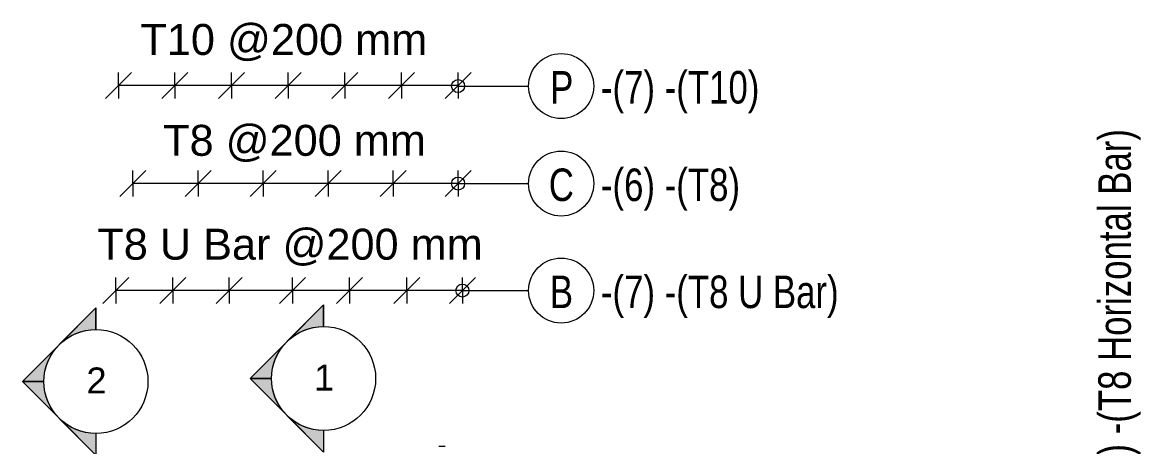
# Model space of a CAD drawing. Header units: millimetres. Extents: x 12491 to 23610, y -3081 to 6026.
# Drawn here: x 14674 to 18113, y 4720 to 6026 of the extents above; entities that cross this region are included whole.
import ezdxf

# ---------------------------------------------------------------- set-up
doc = ezdxf.new("R2010")
doc.units = ezdxf.units.MM
for name, color, linetype, lineweight in [('A-ANNO-DIMS', 211, 'Continuous', 9), ('A-ANNO-DIMS-40', 211, 'Continuous', 9), ('G-ANNO-SYMB', 111, 'Continuous', 9), ('S-RBAR', 171, 'Continuous', 18), ('S-RBAR-IDEN', 171, 'Continuous', 9)]:
    doc.layers.add(name, color=color, linetype=linetype, lineweight=lineweight)
doc.styles.add('Arial', font='arial.ttf', dxfattribs={"height": 80})
doc.styles.add('Arial_1', font='arial.ttf', dxfattribs={"height": 95.25})
doc.styles.add('Nirmala UI Semilight', font='NirmalaS.ttf', dxfattribs={"width": 0.8, "height": 100})
doc.dimstyles.new('Arrow_Filled_-_2_5_NI_UI', dxfattribs={"dimscale": 304.8, "dimtxt": 104.736395, "dimasz": 0.262467, "dimexe": 0.131234, "dimexo": 0.0625, "dimgap": 0.131234, "dimtad": 1, "dimdec": 4, "dimzin": 0, "dimdsep": 46, "dimtxsty": 'Nirmala UI Semilight', "dimblk1": 'OBLIQUE', "dimblk2": 'OBLIQUE', "dimsah": 1, "dimcen": 0.09, "dimazin": 0, "dimtfac": 1, "dimtdec": 4, "dimtix": 1, "dimtmove": 0, "dimatfit": 3, "dimfxl": 0.131234, "dimfxlon": 1, "dimtvp": 1, "dimtolj": 1, "dimtzin": 0, "dimarcsym": 2})
doc.dimstyles.new('Arrow_Filled_-_2_5_NI_UI_1', dxfattribs={"dimscale": 304.8, "dimtxt": 104.736395, "dimasz": 0.262467, "dimexe": 0.131234, "dimexo": 0.0625, "dimgap": 0.131234, "dimtad": 1, "dimdec": 4, "dimzin": 0, "dimdsep": 46, "dimtxsty": 'Arial_1', "dimblk1": 'OBLIQUE', "dimblk2": 'OBLIQUE', "dimsah": 1, "dimcen": 0.09, "dimazin": 0, "dimtfac": 1, "dimtdec": 4, "dimtix": 1, "dimtmove": 0, "dimatfit": 3, "dimfxl": 0.131234, "dimfxlon": 1, "dimtvp": 1, "dimtolj": 1, "dimtzin": 0, "dimarcsym": 2})

# ---------------------------------------------------------------- blocks, each defined once
blk = doc.blocks.new('Detail View - M_Section Head - Filled SHOP DWG-1002450-Elevation Front 1')
at = {"layer": 'G-ANNO-SYMB'}
h = blk.add_hatch(color=256, dxfattribs=at)
edge = h.paths.add_edge_path()
edge.add_line((16252.2, 3732.8), (16318.5, 3732.8))
edge.add_arc((16478.5, 3732.8), 160, 180, 225)
edge.add_line((16365.4, 3619.7), (16252.2, 3732.8))
h = blk.add_hatch(color=256, dxfattribs=at)
edge = h.paths.add_edge_path()
edge.add_line((16704.8, 3732.8), (16591.6, 3619.7))
edge.add_arc((16478.5, 3732.8), 160, 315, 360)
edge.add_line((16638.5, 3732.8), (16704.8, 3732.8))
h = blk.add_hatch(color=256, dxfattribs=at)
edge = h.paths.add_edge_path()
edge.add_line((16478.5, 3506.5), (16365.4, 3619.7))
edge.add_arc((16478.5, 3732.8), 160, 225, 270)
edge.add_line((16478.5, 3572.8), (16478.5, 3506.5))
h = blk.add_hatch(color=256, dxfattribs=at)
edge = h.paths.add_edge_path()
edge.add_line((16478.5, 3506.5), (16478.5, 3572.8))
edge.add_arc((16478.5, 3732.8), 160, 270, 315)
edge.add_line((16591.6, 3619.7), (16478.5, 3506.5))
for p, q in [((16478.5, 3506.5), (16252.2, 3732.8)), ((16318.5, 3732.8), (16252.2, 3732.8)), ((16252.2, 3732.8), (16365.4, 3619.7)), ((16318.5, 3732.8), (16252.2, 3732.8)), ((16478.5, 3506.5), (16704.8, 3732.8)), ((16591.6, 3619.7), (16704.8, 3732.8)), ((16638.5, 3732.8), (16704.8, 3732.8)), ((16704.8, 3732.8), (16638.5, 3732.8)), ((16365.4, 3619.7), (16478.5, 3506.5)), ((16478.5, 3506.5), (16591.6, 3619.7)), ((16478.5, 3572.8), (16478.5, 3506.5)), ((16478.5, 3506.5), (16478.5, 3572.8))]:
    blk.add_line(p, q, dxfattribs=at)
for start, end in [(360, 180), (180, 360), (180, 225), (315, 0), (225, 270), (270, 315)]:
    blk.add_arc((16478.5, 3732.8), 160, start, end, dxfattribs=at)
blk = doc.blocks.new('DIMBLOCK1-Elevation Front 1')
at = {"layer": 'A-ANNO-DIMS-40'}
for p, q in [((15856.4, 5200.3), (15896.4, 5240.3)), ((15856.4, 5200.3), (15856.4, 5240.3)), ((16027.8, 5200.3), (16067.8, 5240.3)), ((16027.8, 5200.3), (16027.8, 5240.3)), ((15856.4, 5200.3), (15816.4, 5160.3)), ((16027.8, 5200.3), (15856.4, 5200.3)), ((15856.4, 5200.3), (15856.4, 5160.3)), ((16027.8, 5200.3), (15987.8, 5160.3)), ((16027.8, 5200.3), (16027.8, 5160.3))]:
    blk.add_line(p, q, dxfattribs=at)
blk = doc.blocks.new('_Oblique')
at = {"color": 0, "linetype": 'ByBlock', "lineweight": -2}
blk.add_line((-0.5, -0.5), (0.5, 0.5), dxfattribs=at)
blk = doc.blocks.new('DIMBLOCK2-Elevation Front 1')
at = {"layer": 'A-ANNO-DIMS-40'}
for p, q in [((15679.9, 5200.3), (15719.9, 5240.3)), ((15679.9, 5200.3), (15679.9, 5240.3)), ((15856.4, 5200.3), (15896.4, 5240.3)), ((15856.4, 5200.3), (15856.4, 5240.3)), ((15679.9, 5200.3), (15639.9, 5160.3)), ((15856.4, 5200.3), (15679.9, 5200.3)), ((15679.9, 5200.3), (15679.9, 5160.3)), ((15856.4, 5200.3), (15816.4, 5160.3)), ((15856.4, 5200.3), (15856.4, 5160.3))]:
    blk.add_line(p, q, dxfattribs=at)
blk = doc.blocks.new('DIMBLOCK3-Elevation Front 1')
at = {"layer": 'A-ANNO-DIMS-40'}
for p, q in [((15504.7, 5200.3), (15544.7, 5240.3)), ((15504.7, 5200.3), (15504.7, 5240.3)), ((15679.9, 5200.3), (15719.9, 5240.3)), ((15679.9, 5200.3), (15679.9, 5240.3)), ((15504.7, 5200.3), (15464.7, 5160.3)), ((15679.9, 5200.3), (15504.7, 5200.3)), ((15504.7, 5200.3), (15504.7, 5160.3)), ((15679.9, 5200.3), (15639.9, 5160.3)), ((15679.9, 5200.3), (15679.9, 5160.3))]:
    blk.add_line(p, q, dxfattribs=at)
blk = doc.blocks.new('DIMBLOCK4-Elevation Front 1')
at = {"layer": 'A-ANNO-DIMS-40'}
for p, q in [((15310.8, 5200.3), (15350.8, 5240.3)), ((15310.8, 5200.3), (15310.8, 5240.3)), ((15504.7, 5200.3), (15544.7, 5240.3)), ((15504.7, 5200.3), (15504.7, 5240.3)), ((15310.8, 5200.3), (15270.8, 5160.3)), ((15504.7, 5200.3), (15310.8, 5200.3)), ((15310.8, 5200.3), (15310.8, 5160.3)), ((15504.7, 5200.3), (15464.7, 5160.3)), ((15504.7, 5200.3), (15504.7, 5160.3))]:
    blk.add_line(p, q, dxfattribs=at)
blk = doc.blocks.new('DIMBLOCK5-Elevation Front 1')
at = {"layer": 'A-ANNO-DIMS-40'}
for p, q in [((15136.8, 5200.3), (15176.8, 5240.3)), ((15136.8, 5200.3), (15136.8, 5240.3)), ((15310.8, 5200.3), (15350.8, 5240.3)), ((15310.8, 5200.3), (15310.8, 5240.3)), ((15136.8, 5200.3), (15096.8, 5160.3)), ((15310.8, 5200.3), (15136.8, 5200.3)), ((15136.8, 5200.3), (15136.8, 5160.3)), ((15310.8, 5200.3), (15270.8, 5160.3)), ((15310.8, 5200.3), (15310.8, 5160.3))]:
    blk.add_line(p, q, dxfattribs=at)
blk = doc.blocks.new('DIMBLOCK6-Elevation Front 1')
at = {"layer": 'A-ANNO-DIMS-40'}
for p, q in [((14961.6, 5200.3), (15001.6, 5240.3)), ((14961.6, 5200.3), (14961.6, 5240.3)), ((15136.8, 5200.3), (15176.8, 5240.3)), ((15136.8, 5200.3), (15136.8, 5240.3)), ((14961.6, 5200.3), (14921.6, 5160.3)), ((15136.8, 5200.3), (14961.6, 5200.3)), ((14961.6, 5200.3), (14961.6, 5160.3)), ((15136.8, 5200.3), (15096.8, 5160.3)), ((15136.8, 5200.3), (15136.8, 5160.3))]:
    blk.add_line(p, q, dxfattribs=at)
blk = doc.blocks.new('DIMBLOCK7-Elevation Front 1')
at = {"layer": 'A-ANNO-DIMS-40'}
for p, q in [((15814.6, 5529.6), (15854.6, 5569.6)), ((15814.6, 5529.6), (15814.6, 5569.6)), ((16014.6, 5529.6), (16054.6, 5569.6)), ((16014.6, 5529.6), (16014.6, 5569.6)), ((15814.6, 5529.6), (15774.6, 5489.6)), ((16014.6, 5529.6), (15814.6, 5529.6)), ((15814.6, 5529.6), (15814.6, 5489.6)), ((16014.6, 5529.6), (15974.6, 5489.6)), ((16014.6, 5529.6), (16014.6, 5489.6))]:
    blk.add_line(p, q, dxfattribs=at)
blk = doc.blocks.new('DIMBLOCK8-Elevation Front 1')
at = {"layer": 'A-ANNO-DIMS-40'}
for p, q in [((15614.6, 5529.6), (15654.6, 5569.6)), ((15614.6, 5529.6), (15614.6, 5569.6)), ((15814.6, 5529.6), (15854.6, 5569.6)), ((15814.6, 5529.6), (15814.6, 5569.6)), ((15614.6, 5529.6), (15574.6, 5489.6)), ((15814.6, 5529.6), (15614.6, 5529.6)), ((15614.6, 5529.6), (15614.6, 5489.6)), ((15814.6, 5529.6), (15774.6, 5489.6)), ((15814.6, 5529.6), (15814.6, 5489.6))]:
    blk.add_line(p, q, dxfattribs=at)
blk = doc.blocks.new('DIMBLOCK9-Elevation Front 1')
at = {"layer": 'A-ANNO-DIMS-40'}
for p, q in [((15414.6, 5529.6), (15454.6, 5569.6)), ((15414.6, 5529.6), (15414.6, 5569.6)), ((15614.6, 5529.6), (15654.6, 5569.6)), ((15614.6, 5529.6), (15614.6, 5569.6)), ((15414.6, 5529.6), (15374.6, 5489.6)), ((15614.6, 5529.6), (15414.6, 5529.6)), ((15414.6, 5529.6), (15414.6, 5489.6)), ((15614.6, 5529.6), (15574.6, 5489.6)), ((15614.6, 5529.6), (15614.6, 5489.6))]:
    blk.add_line(p, q, dxfattribs=at)
blk = doc.blocks.new('DIMBLOCK10-Elevation Front 1')
at = {"layer": 'A-ANNO-DIMS-40'}
for p, q in [((15214.6, 5529.6), (15254.6, 5569.6)), ((15214.6, 5529.6), (15214.6, 5569.6)), ((15414.6, 5529.6), (15454.6, 5569.6)), ((15414.6, 5529.6), (15414.6, 5569.6)), ((15214.6, 5529.6), (15174.6, 5489.6)), ((15414.6, 5529.6), (15214.6, 5529.6)), ((15214.6, 5529.6), (15214.6, 5489.6)), ((15414.6, 5529.6), (15374.6, 5489.6)), ((15414.6, 5529.6), (15414.6, 5489.6))]:
    blk.add_line(p, q, dxfattribs=at)
blk = doc.blocks.new('DIMBLOCK11-Elevation Front 1')
at = {"layer": 'A-ANNO-DIMS-40'}
for p, q in [((15014.6, 5529.6), (15054.6, 5569.6)), ((15014.6, 5529.6), (15014.6, 5569.6)), ((15214.6, 5529.6), (15254.6, 5569.6)), ((15214.6, 5529.6), (15214.6, 5569.6)), ((15014.6, 5529.6), (14974.6, 5489.6)), ((15214.6, 5529.6), (15014.6, 5529.6)), ((15014.6, 5529.6), (15014.6, 5489.6)), ((15214.6, 5529.6), (15174.6, 5489.6)), ((15214.6, 5529.6), (15214.6, 5489.6))]:
    blk.add_line(p, q, dxfattribs=at)
blk = doc.blocks.new('DIMBLOCK12-Elevation Front 1')
at = {"layer": 'A-ANNO-DIMS-40'}
for p, q in [((15014.6, 5529.6), (15054.6, 5569.6)), ((15014.6, 5529.6), (15014.6, 5569.6)), ((15214.6, 5529.6), (15254.6, 5569.6)), ((15214.6, 5529.6), (15214.6, 5569.6)), ((15414.6, 5529.6), (15454.6, 5569.6)), ((15414.6, 5529.6), (15414.6, 5569.6)), ((15614.6, 5529.6), (15654.6, 5569.6)), ((15614.6, 5529.6), (15614.6, 5569.6)), ((15814.6, 5529.6), (15854.6, 5569.6)), ((15814.6, 5529.6), (15814.6, 5569.6)), ((16014.6, 5529.6), (16054.6, 5569.6)), ((16014.6, 5529.6), (16014.6, 5569.6)), ((15014.6, 5529.6), (14974.6, 5489.6)), ((16014.6, 5529.6), (15014.6, 5529.6)), ((15214.6, 5529.6), (15014.6, 5529.6)), ((15014.6, 5529.6), (15014.6, 5489.6)), ((15214.6, 5529.6), (15174.6, 5489.6)), ((15414.6, 5529.6), (15214.6, 5529.6)), ((15214.6, 5529.6), (15214.6, 5489.6)), ((15414.6, 5529.6), (15374.6, 5489.6)), ((15614.6, 5529.6), (15414.6, 5529.6)), ((15414.6, 5529.6), (15414.6, 5489.6)), ((15614.6, 5529.6), (15574.6, 5489.6)), ((15814.6, 5529.6), (15614.6, 5529.6)), ((15614.6, 5529.6), (15614.6, 5489.6)), ((15814.6, 5529.6), (15774.6, 5489.6)), ((16014.6, 5529.6), (15814.6, 5529.6)), ((15814.6, 5529.6), (15814.6, 5489.6)), ((16014.6, 5529.6), (15974.6, 5489.6)), ((16014.6, 5529.6), (16014.6, 5489.6))]:
    blk.add_line(p, q, dxfattribs=at)
blk = doc.blocks.new('_None')
blk = doc.blocks.new('M_Rebar Tag_rfa MARK - DOT 1 MM-794228-Elevation Front 1')
at = {"layer": 'S-RBAR-IDEN'}
blk.add_circle((18335.3, -2981), 100, dxfattribs=at)
blk = doc.blocks.new('DIMBLOCK217-Elevation Front 1')
at = {"layer": 'A-ANNO-DIMS-40'}
for p, q in [((15840.4, 5831.5), (15880.4, 5871.5)), ((15840.4, 5831.5), (15840.4, 5871.5)), ((16014.6, 5831.5), (16054.6, 5871.5)), ((16014.6, 5831.5), (16014.6, 5871.5)), ((15840.4, 5831.5), (15800.4, 5791.5)), ((16014.6, 5831.5), (15840.4, 5831.5)), ((15840.4, 5831.5), (15840.4, 5791.5)), ((16014.6, 5831.5), (15974.6, 5791.5)), ((16014.6, 5831.5), (16014.6, 5791.5))]:
    blk.add_line(p, q, dxfattribs=at)
blk = doc.blocks.new('DIMBLOCK218-Elevation Front 1')
at = {"layer": 'A-ANNO-DIMS-40'}
for p, q in [((15666.2, 5831.5), (15706.2, 5871.5)), ((15666.2, 5831.5), (15666.2, 5871.5)), ((15840.4, 5831.5), (15880.4, 5871.5)), ((15840.4, 5831.5), (15840.4, 5871.5)), ((15666.2, 5831.5), (15626.2, 5791.5)), ((15840.4, 5831.5), (15666.2, 5831.5)), ((15666.2, 5831.5), (15666.2, 5791.5)), ((15840.4, 5831.5), (15800.4, 5791.5)), ((15840.4, 5831.5), (15840.4, 5791.5))]:
    blk.add_line(p, q, dxfattribs=at)
blk = doc.blocks.new('DIMBLOCK219-Elevation Front 1')
at = {"layer": 'A-ANNO-DIMS-40'}
for p, q in [((15492.1, 5831.5), (15532.1, 5871.5)), ((15492.1, 5831.5), (15492.1, 5871.5)), ((15666.2, 5831.5), (15706.2, 5871.5)), ((15666.2, 5831.5), (15666.2, 5871.5)), ((15492.1, 5831.5), (15452.1, 5791.5)), ((15666.2, 5831.5), (15492.1, 5831.5)), ((15492.1, 5831.5), (15492.1, 5791.5)), ((15666.2, 5831.5), (15626.2, 5791.5)), ((15666.2, 5831.5), (15666.2, 5791.5))]:
    blk.add_line(p, q, dxfattribs=at)
blk = doc.blocks.new('DIMBLOCK220-Elevation Front 1')
at = {"layer": 'A-ANNO-DIMS-40'}
for p, q in [((15317.9, 5831.5), (15357.9, 5871.5)), ((15317.9, 5831.5), (15317.9, 5871.5)), ((15492.1, 5831.5), (15532.1, 5871.5)), ((15492.1, 5831.5), (15492.1, 5871.5)), ((15317.9, 5831.5), (15277.9, 5791.5)), ((15492.1, 5831.5), (15317.9, 5831.5)), ((15317.9, 5831.5), (15317.9, 5791.5)), ((15492.1, 5831.5), (15452.1, 5791.5)), ((15492.1, 5831.5), (15492.1, 5791.5))]:
    blk.add_line(p, q, dxfattribs=at)
blk = doc.blocks.new('DIMBLOCK221-Elevation Front 1')
at = {"layer": 'A-ANNO-DIMS-40'}
for p, q in [((15143.7, 5831.5), (15183.7, 5871.5)), ((15143.7, 5831.5), (15143.7, 5871.5)), ((15317.9, 5831.5), (15357.9, 5871.5)), ((15317.9, 5831.5), (15317.9, 5871.5)), ((15143.7, 5831.5), (15103.7, 5791.5)), ((15317.9, 5831.5), (15143.7, 5831.5)), ((15143.7, 5831.5), (15143.7, 5791.5)), ((15317.9, 5831.5), (15277.9, 5791.5)), ((15317.9, 5831.5), (15317.9, 5791.5))]:
    blk.add_line(p, q, dxfattribs=at)
blk = doc.blocks.new('DIMBLOCK222-Elevation Front 1')
at = {"layer": 'A-ANNO-DIMS-40'}
for p, q in [((14969.6, 5831.5), (15009.6, 5871.5)), ((14969.6, 5831.5), (14969.6, 5871.5)), ((15143.7, 5831.5), (15183.7, 5871.5)), ((15143.7, 5831.5), (15143.7, 5871.5)), ((14969.6, 5831.5), (14929.6, 5791.5)), ((15143.7, 5831.5), (14969.6, 5831.5)), ((14969.6, 5831.5), (14969.6, 5791.5)), ((15143.7, 5831.5), (15103.7, 5791.5)), ((15143.7, 5831.5), (15143.7, 5791.5))]:
    blk.add_line(p, q, dxfattribs=at)
blk = doc.blocks.new('DIMBLOCK223-Elevation Front 1')
at = {"layer": 'A-ANNO-DIMS-40'}
for p, q in [((14969.6, 5831.5), (15009.6, 5871.5)), ((14969.6, 5831.5), (14969.6, 5871.5)), ((15143.7, 5831.5), (15183.7, 5871.5)), ((15143.7, 5831.5), (15143.7, 5871.5)), ((15317.9, 5831.5), (15357.9, 5871.5)), ((15317.9, 5831.5), (15317.9, 5871.5)), ((15492.1, 5831.5), (15532.1, 5871.5)), ((15492.1, 5831.5), (15492.1, 5871.5)), ((15666.2, 5831.5), (15706.2, 5871.5)), ((15666.2, 5831.5), (15666.2, 5871.5)), ((15840.4, 5831.5), (15880.4, 5871.5)), ((15840.4, 5831.5), (15840.4, 5871.5)), ((16014.6, 5831.5), (16054.6, 5871.5)), ((16014.6, 5831.5), (16014.6, 5871.5)), ((14969.6, 5831.5), (14929.6, 5791.5)), ((16014.6, 5831.5), (14969.6, 5831.5)), ((15143.7, 5831.5), (14969.6, 5831.5)), ((14969.6, 5831.5), (14969.6, 5791.5)), ((15143.7, 5831.5), (15103.7, 5791.5)), ((15317.9, 5831.5), (15143.7, 5831.5)), ((15143.7, 5831.5), (15143.7, 5791.5)), ((15317.9, 5831.5), (15277.9, 5791.5)), ((15492.1, 5831.5), (15317.9, 5831.5)), ((15317.9, 5831.5), (15317.9, 5791.5)), ((15492.1, 5831.5), (15452.1, 5791.5)), ((15666.2, 5831.5), (15492.1, 5831.5)), ((15492.1, 5831.5), (15492.1, 5791.5)), ((15666.2, 5831.5), (15626.2, 5791.5)), ((15840.4, 5831.5), (15666.2, 5831.5)), ((15666.2, 5831.5), (15666.2, 5791.5)), ((15840.4, 5831.5), (15800.4, 5791.5)), ((16014.6, 5831.5), (15840.4, 5831.5)), ((15840.4, 5831.5), (15840.4, 5791.5)), ((16014.6, 5831.5), (15974.6, 5791.5)), ((16014.6, 5831.5), (16014.6, 5791.5))]:
    blk.add_line(p, q, dxfattribs=at)

msp = doc.modelspace()

# ---------------------------------------------------------------- linework, layer by layer
at = {"layer": 'S-RBAR'}
msp.add_line((15974.5695, 4720), (15954.5695, 4720), dxfattribs=at)
at = {"layer": 'S-RBAR-IDEN'}
for p, q in [((16014.26431, 5829.61175), (16231.25915, 5829.61175)), ((16014.26431, 5529.66242), (16231.25915, 5529.66242)), ((16027.40106, 5200.29731), (16231.25915, 5200.29731))]:
    msp.add_line(p, q, dxfattribs=at)
for centre in [(16014.26431, 5829.61175), (16014.26431, 5529.66242), (16027.40106, 5200.29731)]:
    msp.add_circle(centre, 20, dxfattribs=at)

# ---------------------------------------------------------------- block references
at = {"layer": 'G-ANNO-SYMB', "extrusion": (0, 0, -1), "rotation": 90.00000000000038}
for p in [(-11167.93209, -11558.01192), (-11867.93209, -11548.83911)]:
    msp.add_blockref('Detail View - M_Section Head - Filled SHOP DWG-1002450-Elevation Front 1', p, dxfattribs=at)
at = {"layer": 'S-RBAR-IDEN', "rotation": 270.0000000000001}
for p in [(19312.23529, 24164.89137), (19312.23529, 23864.94205)]:
    msp.add_blockref('M_Rebar Tag_rfa MARK - DOT 1 MM-794228-Elevation Front 1', p, dxfattribs=at)

# ---------------------------------------------------------------- texts
at = {"layer": 'G-ANNO-SYMB', "char_height": 80, "width": 76.962, "attachment_point": 1, "style": 'Arial'}
for s, insert in [('2', (14871.39543, 4963.56081)), ('1', (15571.39543, 4972.73361))]:
    msp.add_mtext(s, dxfattribs=dict(at, insert=insert))
at = {"layer": 'S-RBAR-IDEN', "char_height": 100, "attachment_point": 1, "style": 'Nirmala UI Semilight'}
for s, insert, width in [('-(7) -(T10)', (16453.4705, 5875.69365), 561.8226), ('P', (16297.36998, 5875.69365), 74.3966), ('C', (16293.20998, 5575.74432), 84.6582), ('-(6) -(T8)', (16453.4705, 5575.74432), 513.08), ('B', (16296.40998, 5246.37921), 76.962), ('-(7) -(T8 U Bar)', (16453.4705, 5246.37921), 869.6706)]:
    msp.add_mtext(s, dxfattribs=dict(at, insert=insert, width=width))
at = {"layer": 'S-RBAR-IDEN', "insert": (17982.93273, 4502.30732), "char_height": 100, "width": 1459.7126, "attachment_point": 1, "rotation": 90, "style": 'Nirmala UI Semilight'}
msp.add_mtext('-(30) -(T8 Horizontal Bar)', dxfattribs=at)

# ---------------------------------------------------------------- dimensions: what is measured, and where the dimension line sits
at = {"layer": 'A-ANNO-DIMS'}
for base, p1, p2, text, override, picture, middle in [((14969.5695, 5831.52427), (16014.56373, 5791.52427), (14969.5695, 5791.52427), '1045', {"dimpost": '<>', "dimblk1": 'None', "dimblk2": 'None', "dimsah": 1, "dimfxl": 1044.99423}, 'DIMBLOCK223-Elevation Front 1', (15492.06661, 5920.15635)), ((14969.5695, 5831.52427), (15143.7352, 5791.52427), (14969.5695, 5791.52427), ' ', {"dimpost": '<>', "dimfxl": 174.165705}, 'DIMBLOCK222-Elevation Front 1', (15056.65235, 5831.52427)), ((15143.7352, 5831.52427), (15317.90091, 5791.52427), (15143.7352, 5791.52427), ' ', {"dimpost": '<>', "dimfxl": 174.165705}, 'DIMBLOCK221-Elevation Front 1', (15230.81806, 5831.52427)), ((15317.90091, 5831.52427), (15492.06661, 5791.52427), (15317.90091, 5791.52427), ' ', {"dimpost": '<>', "dimfxl": 174.165705}, 'DIMBLOCK220-Elevation Front 1', (15404.98376, 5831.52427)), ((15492.06661, 5831.52427), (15666.23232, 5791.52427), (15492.06661, 5791.52427), ' ', {"dimpost": '<>', "dimfxl": 174.165705}, 'DIMBLOCK219-Elevation Front 1', (15579.14947, 5831.52427)), ((15666.23232, 5831.52427), (15840.39802, 5791.52427), (15666.23232, 5791.52427), ' ', {"dimpost": '<>', "dimfxl": 174.165705}, 'DIMBLOCK218-Elevation Front 1', (15753.31517, 5831.52427)), ((15840.39802, 5831.52427), (16014.56373, 5791.52427), (15840.39802, 5791.52427), ' ', {"dimpost": '<>', "dimfxl": 174.165705}, 'DIMBLOCK217-Elevation Front 1', (15927.48088, 5831.52427)), ((15014.61082, 5529.59988), (16014.5695, 5489.59988), (15014.61082, 5489.59988), '1000', {"dimpost": '<>', "dimblk1": 'None', "dimblk2": 'None', "dimsah": 1, "dimfxl": 999.958673}, 'DIMBLOCK12-Elevation Front 1', (15514.59016, 5618.23196)), ((15014.61082, 5529.59988), (15214.60256, 5489.59988), (15014.61082, 5489.59988), ' ', {"dimpost": '<>', "dimfxl": 199.991735}, 'DIMBLOCK11-Elevation Front 1', (15114.60669, 5529.59988)), ((15214.60256, 5529.59988), (15414.59429, 5489.59988), (15214.60256, 5489.59988), ' ', {"dimpost": '<>', "dimfxl": 199.991735}, 'DIMBLOCK10-Elevation Front 1', (15314.59843, 5529.59988)), ((15414.59429, 5529.59988), (15614.58603, 5489.59988), (15414.59429, 5489.59988), ' ', {"dimpost": '<>', "dimfxl": 199.991735}, 'DIMBLOCK9-Elevation Front 1', (15514.59016, 5529.59988)), ((15614.58603, 5529.59988), (15814.57776, 5489.59988), (15614.58603, 5489.59988), ' ', {"dimpost": '<>', "dimfxl": 199.991735}, 'DIMBLOCK8-Elevation Front 1', (15714.5819, 5529.59988)), ((15814.57776, 5529.59988), (16014.5695, 5489.59988), (15814.57776, 5489.59988), ' ', {"dimpost": '<>', "dimfxl": 199.991735}, 'DIMBLOCK7-Elevation Front 1', (15914.57363, 5529.59988))]:
    dim = msp.add_linear_dim(base=base, p1=p1, p2=p2, text=text, dimstyle='Arrow_Filled_-_2_5_NI_UI_1', override=override, dxfattribs=at)
    dim.commit()
    dim.dimension.update_dxf_attribs({"geometry": picture, "text_midpoint": middle})
for base, p1, p2, override, picture, middle in [((14961.59218, 5200.31725), (15136.79879, 5160.31725), (14961.59218, 5160.31725), {"dimpost": '<>', "dimfxl": 175.206601}, 'DIMBLOCK6-Elevation Front 1', (15049.19549, 5292.26983)), ((15136.79879, 5200.31725), (15310.75539, 5160.31725), (15136.79879, 5160.31725), {"dimpost": '<>', "dimfxl": 173.956601}, 'DIMBLOCK5-Elevation Front 1', (15223.77709, 5291.43301)), ((15310.75539, 5200.31725), (15504.71199, 5160.31725), (15310.75539, 5160.31725), {"dimpost": '<>', "dimfxl": 193.956601}, 'DIMBLOCK4-Elevation Front 1', (15407.73369, 5292.3047)), ((15504.71199, 5200.31725), (15679.91859, 5160.31725), (15504.71199, 5160.31725), {"dimpost": '<>', "dimfxl": 175.206601}, 'DIMBLOCK3-Elevation Front 1', (15592.31529, 5292.26983)), ((15679.91859, 5200.31725), (15856.37519, 5160.31725), (15679.91859, 5160.31725), {"dimpost": '<>', "dimfxl": 176.456601}, 'DIMBLOCK2-Elevation Front 1', (15768.14689, 5292.3047)), ((15856.37519, 5200.31725), (16027.83179, 5160.31725), (15856.37519, 5160.31725), {"dimpost": '<>', "dimfxl": 171.456601}, 'DIMBLOCK1-Elevation Front 1', (15942.10349, 5291.43301))]:
    dim = msp.add_linear_dim(base=base, p1=p1, p2=p2, dimstyle='Arrow_Filled_-_2_5_NI_UI', override=override, dxfattribs=at)
    dim.commit()
    dim.dimension.update_dxf_attribs({"geometry": picture, "text_midpoint": middle})

# ---------------------------------------------------------------- next in the draw order: texts
at = {"layer": 'S-RBAR-IDEN', "char_height": 95.25, "attachment_point": 1, "style": 'Arial_1', "bg_fill": 3, "box_fill_scale": 0, "bg_fill_color": 256, "bg_fill_true_color": 3254780160, "bg_fill_transparency": 256}
for s, insert, width in [('T10 @200 mm', (15037.47669, 6020.46319), 1080.67475), ('T8 @200 mm', (15107.34178, 5710.13318), 990.88575), ('T8 U Bar @200 mm', (14905.04801, 5390.53673), 1452.65775)]:
    msp.add_mtext(s, dxfattribs=dict(at, insert=insert, width=width))

# ---------------------------------------------------------------- next in the draw order: block references
at = {"layer": 'S-RBAR-IDEN', "rotation": 270.0000000000001}
msp.add_blockref('M_Rebar Tag_rfa MARK - DOT 1 MM-794228-Elevation Front 1', (19312.23529, 23535.57694), dxfattribs=at)

doc.saveas('drawing.dxf')
